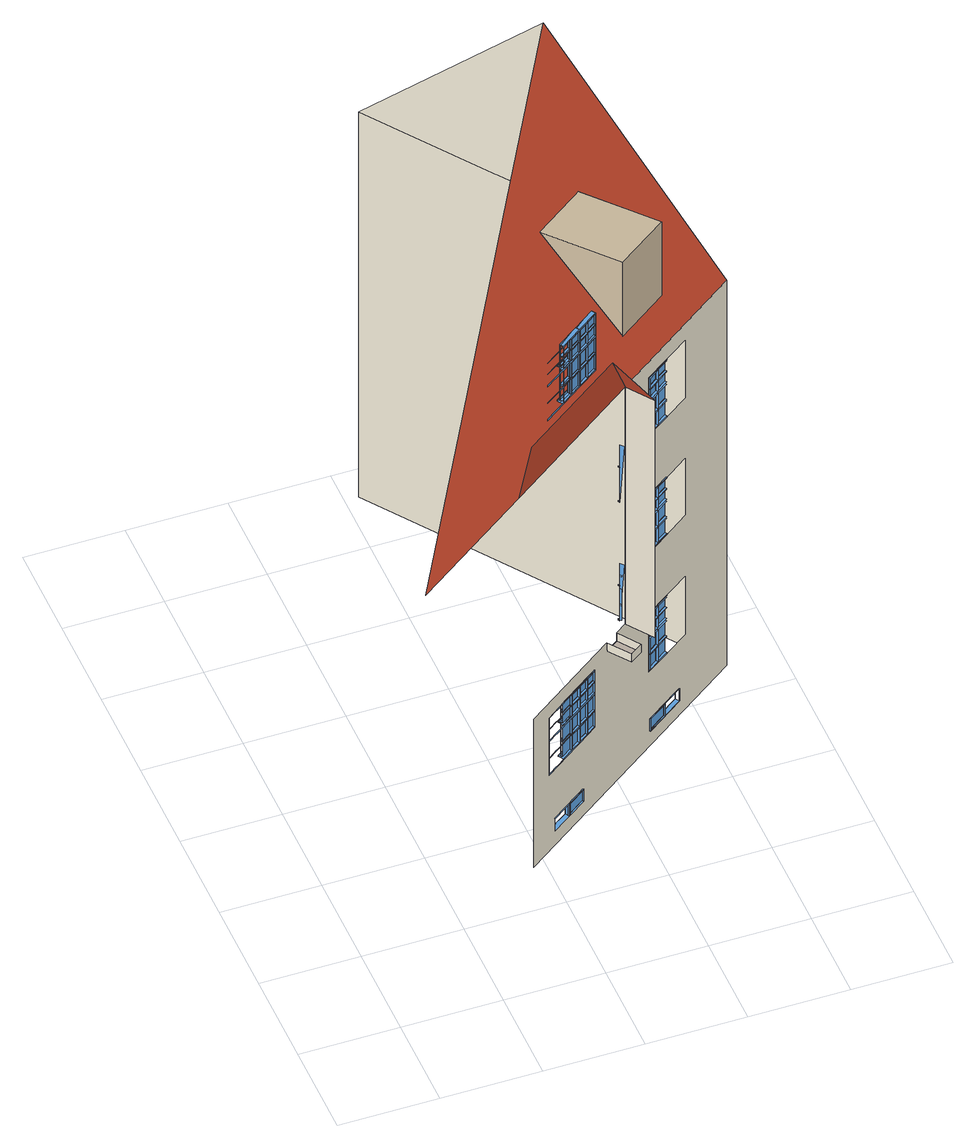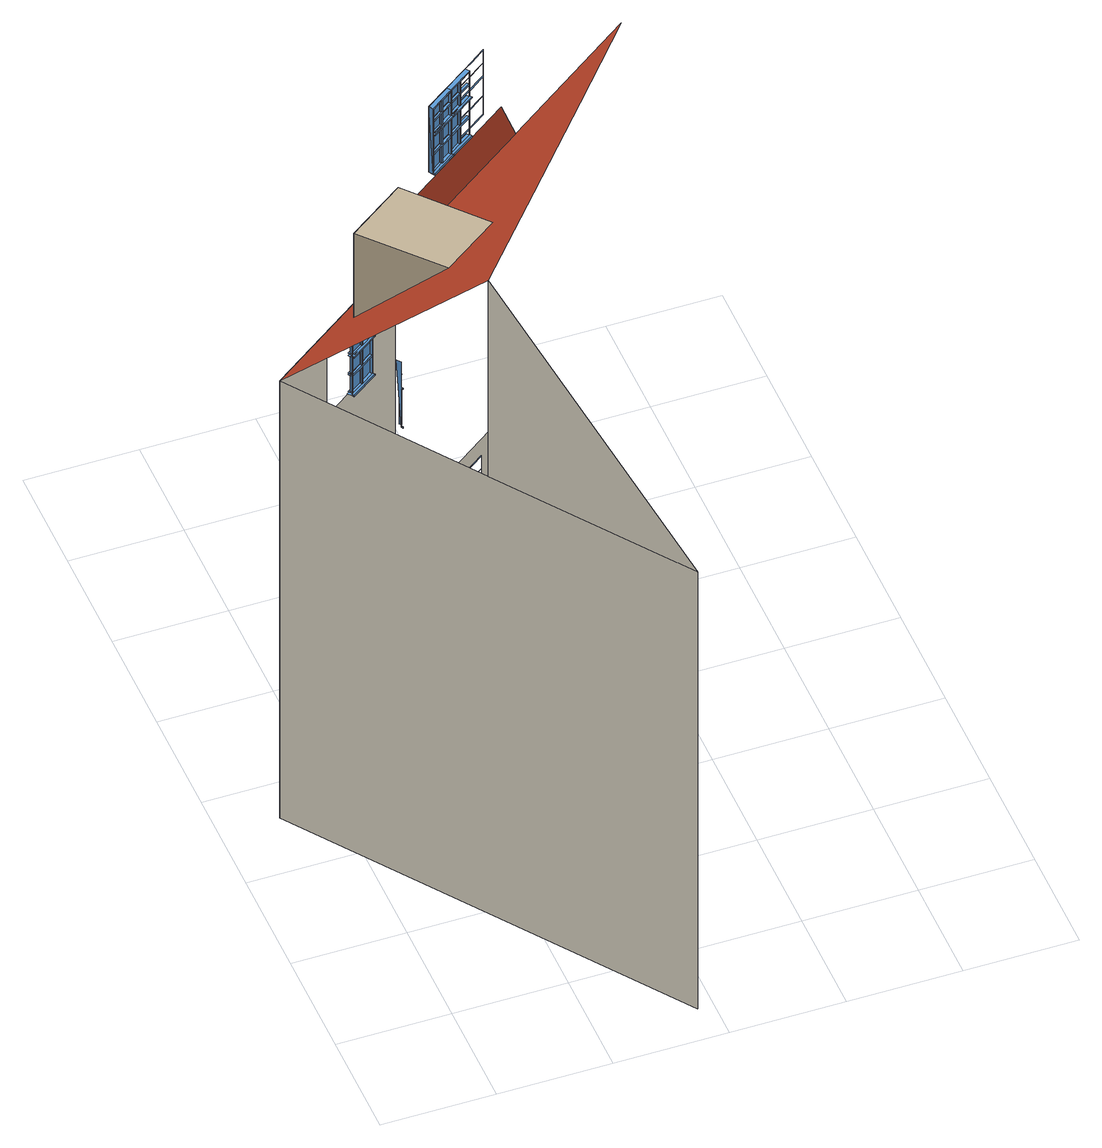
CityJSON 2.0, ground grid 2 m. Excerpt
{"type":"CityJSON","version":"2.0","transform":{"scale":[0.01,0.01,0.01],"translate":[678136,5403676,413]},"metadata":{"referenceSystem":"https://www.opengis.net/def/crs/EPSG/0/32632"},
"CityObjects":{
"building1":{"type":"Building","attributes":{"measuredHeight":14.04},"children":["building1-1"],"geometry":[{"type":"MultiSurface","lod":"3","boundaries":[[[0,1,2,3]],[[4,5,6,7]],[[8,9,10,11]],[[12,13,14,15]],[[16,17,18,19]],[[20,21,22,23]],[[24,25,26,27]],[[28,29,30,31]],[[32,33,34,35]],[[36,37,38,39]],[[40,41,42,43]],[[44,45,46,47]],[[48,49,50,51]],[[52,53,54,55]],[[56,57,58,59]],[[60,61,62,63]],[[58,37,38,57]],[[50,33,34,49]],[[37,50,49,38]],[[54,45,46,53]],[[62,41,42,61]],[[41,54,53,42]],[[64,65,66,67],[68,69,70,71,72,73,74,75]],[[74,69,76,77]],[[78,79,80,81]],[[73,70,69,74]],[[70,73,82,83]],[[84,65,64,85]],[[86,67,66,87]],[[88,89,90,91]],[[92,93,94,95]],[[96,97,98,99]],[[100,101,102,103]],[[104,105,106,107]],[[108,109,110,111]],[[112,113,114,115]],[[103,102,116,117]],[[107,106,118,119]],[[16,120,105,104,121,122,123,19]],[[20,124,101,100,125,126,127,23]],[[115,114,128,129]],[[111,110,130,131]],[[132,133,27,8]],[[134,135,3,4]],[[19,12,136,123]],[[23,28,137,127]],[[15,0,3,135,138,139,136,12]],[[31,24,27,133,140,141,137,28]],[[20,124,142,143,125,126,141,140,144,132,8,11,24,31]],[[16,120,116,117,121,122,139,138,145,134,4,7,0,15]],[[3,2,5,4]],[[19,18,13,12]],[[23,22,29,28]],[[27,26,9,8]],[[32,146,109,108,147,148,149,35]],[[44,150,113,112,151,152,153,47]],[[35,48,154,149]],[[44,150,130,131,151,152,155,156,157,158,60,63,40,55]],[[32,146,159,160,147,148,161,162,163,164,56,59,36,51]],[[47,52,165,153]],[[51,36,39,166,162,161,154,48]],[[164,166,39,56]],[[55,40,43,167,156,155,165,52]],[[158,167,43,60]],[[18,168,123,19]],[[26,169,133,27]],[[170,13,12,136]],[[2,171,135,3]],[[172,5,4,134]],[[173,9,8,132]],[[174,29,28,137]],[[22,175,127,23]],[[39,38,57,56]],[[35,34,49,48]],[[47,46,53,52]],[[43,42,61,60]],[[136,170,168,123]],[[134,172,171,135]],[[137,174,175,127]],[[132,173,169,133]],[[34,176,149,35]],[[38,177,166,39]],[[42,178,167,43]],[[46,179,153,47]],[[180,181,118,119]],[[143,142,182,183]],[[184,49,48,154]],[[185,57,56,164]],[[186,53,52,165]],[[187,61,60,158]],[[2,13,170,171]],[[173,9,26,169]],[[172,5,2,171]],[[26,29,174,169]],[[168,170,13,18]],[[175,174,29,22]],[[188,13,18,189]],[[190,5,2,191]],[[192,29,22,193]],[[194,9,26,195]],[[154,184,176,149]],[[164,185,177,166]],[[158,187,178,167]],[[165,186,179,153]],[[176,184,49,34]],[[179,186,53,46]],[[160,159,196,197]],[[38,49,184,177]],[[185,57,38,177]],[[187,61,42,178]],[[198,199,128,129]],[[42,53,186,178]],[[200,49,34,201]],[[202,57,38,203]],[[204,53,46,205]],[[206,61,42,207]],[[208,168,170,209]],[[210,171,172,211]],[[212,169,173,213]],[[214,175,174,215]],[[180,216,217,183,182,218,219,220,181],[221,222,208,209],[223,224,210,211],[225,226,190,191],[189,227,228,188],[229,230,231,232],[233,234,235,236],[237,238,239,240],[241,242,243,244],[245,246,247,248],[249,250,251,252],[253,254,255,256],[257,258,259,260],[194,195,261,262],[263,264,192,193],[214,215,265,266],[267,268,212,213],[269,270,271,272],[273,274,275,276],[277,278,279,280],[281,282,283,284],[285,286,287,288],[289,290,291,292],[293,294,295,296],[297,298,299,300]],[[301,302,303,304]],[[305,176,184,306]],[[307,177,185,308]],[[309,179,186,310]],[[311,178,187,312]],[[198,313,314,197,196,315,316,317,199],[318,319,309,310],[320,321,311,312],[322,323,206,207],[205,324,325,204],[326,327,328,329],[330,331,332,333],[334,335,336,337],[338,339,340,341],[342,343,344,345],[346,347,348,349],[350,351,352,353],[354,355,356,357],[202,203,358,359],[360,361,200,201],[305,306,362,363],[364,365,307,308],[366,367,368,369],[370,371,372,373],[374,375,376,377],[378,379,380,381],[382,383,384,385],[386,387,388,389],[390,391,392,393],[394,395,396,397]],[[145,398,172,134]],[[139,399,170,136]],[[141,400,174,137]],[[144,401,173,132]],[[135,171,402,138]],[[133,169,403,140]],[[123,168,404,122]],[[127,175,405,126]],[[161,406,184,154]],[[149,176,407,148]],[[163,408,185,164]],[[166,177,409,162]],[[167,178,410,156]],[[157,411,187,158]],[[153,179,412,152]],[[155,413,186,165]],[[402,398,172,171]],[[399,402,171,170]],[[400,403,169,174]],[[404,399,170,168]],[[405,400,174,175]],[[403,401,173,169]],[[407,406,184,176]],[[409,408,185,177]],[[412,413,186,179]],[[406,409,177,184]],[[410,411,187,178]],[[413,410,178,186]],[[224,402,171,210]],[[266,405,175,214]],[[222,404,168,208]],[[268,403,169,212]],[[211,172,398,223]],[[209,170,399,221]],[[213,173,401,267]],[[215,174,400,265]],[[365,409,177,307]],[[306,184,406,362]],[[363,407,176,305]],[[312,187,411,320]],[[310,186,413,318]],[[319,412,179,309]],[[308,185,408,364]],[[321,410,178,311]],[[414,71,70,83]],[[82,73,72,415]],[[415,414,83,82],[416,417,96,99]],[[418,416,99,98]],[[417,419,97,96]],[[93,420,421,94],[419,97,98,418]],[[97,98,418,419]],[[95,94,421,422]],[[423,420,93,92]],[[131,147,108,111]],[[151,129,115,112]],[[148,407,406,161]],[[406,409,162,161]],[[162,409,408,163]],[[413,410,156,155]],[[156,410,411,157]],[[152,412,413,155]],[[117,125,100,103]],[[121,119,107,104]],[[399,402,138,139]],[[138,402,398,145]],[[122,404,399,139]],[[140,403,401,144]],[[126,405,400,141]],[[400,403,140,141]],[[364,408,409,365]],[[362,406,407,363]],[[318,413,412,319]],[[320,411,410,321]],[[147,160,197,424,131]],[[265,400,405,266]],[[221,399,404,222]],[[223,398,402,224]],[[267,401,403,268]],[[125,143,183,425,117]],[[426,427,428,429]],[[430,431,426,429]],[[432,433,434,435]],[[436,437,438,439]],[[434,437,436,435]],[[428,427,440,441]],[[442,443,444,445]],[[444,446,447,445]],[[448,449,450,451]],[[447,446,452,453]],[[454,455,448,451]],[[450,449,456,457]],[[367,440,427,368]],[[396,434,433,397]],[[390,438,437,391]],[[370,426,431,371]],[[270,452,446,271]],[[299,448,455,300]],[[293,456,449,294]],[[273,444,443,274]],[[415,72,71,414]],[[419,417,416,418]],[[458,459,427,428]],[[429,426,460,461]],[[462,463,433,432]],[[441,440,464,465]],[[435,434,466,467]],[[468,469,437,436]],[[439,438,470,471]],[[472,473,431,430]],[[431,426,460,473]],[[427,440,464,459]],[[437,438,470,469]],[[433,434,466,463]],[[426,427,459,460]],[[434,437,469,466]],[[474,475,455,454]],[[451,448,476,477]],[[445,444,478,479]],[[453,452,480,481]],[[482,483,446,447]],[[484,485,449,450]],[[457,456,486,487]],[[488,489,443,442]],[[422,421,420,423]],[[368,427,459,369]],[[371,431,473,372]],[[395,466,434,396]],[[373,460,426,370]],[[397,433,463,394]],[[391,437,469,392]],[[393,470,438,390]],[[366,464,440,367]],[[67,86,85,64]],[[444,446,483,478]],[[448,449,485,476]],[[446,452,480,483]],[[443,444,478,489]],[[455,448,476,475]],[[449,456,486,485]],[[490,491,492,493,494,301,302]],[[274,443,489,275]],[[271,446,483,272]],[[294,449,485,295]],[[300,455,475,297]],[[269,480,452,270]],[[276,478,444,273]],[[298,476,448,299]],[[296,486,456,293]],[[495,108,111,496]],[[497,112,115,498]],[[496,111,131,499]],[[498,115,129,500]],[[441,151,112,497,501,502,503,465]],[[439,147,108,495,504,505,506,471]],[[465,458,507,503]],[[471,468,508,506]],[[439,147,160,509,504,505,510,511,512,513,462,432,435,436]],[[441,151,131,499,501,502,514,515,516,517,472,430,429,428]],[[428,429,461,518,515,514,507,458]],[[517,518,461,472]],[[436,435,467,519,511,510,508,468]],[[513,519,467,462]],[[467,466,463,462]],[[471,470,469,468]],[[465,464,459,458]],[[461,460,473,472]],[[520,100,103,521]],[[522,104,107,523]],[[460,524,518,461]],[[464,525,503,465]],[[470,526,506,471]],[[466,527,519,467]],[[528,459,458,507]],[[529,463,462,513]],[[530,469,468,508]],[[531,473,472,517]],[[521,103,117,532]],[[523,107,119,533]],[[453,121,104,522,534,535,536,481]],[[457,125,100,520,537,538,539,487]],[[517,531,524,518]],[[508,530,526,506]],[[513,529,527,519]],[[507,528,525,503]],[[313,198,129,500]],[[509,160,197,314]],[[531,473,460,524]],[[525,528,459,464]],[[526,530,469,470]],[[466,469,530,527]],[[529,463,466,527]],[[460,459,528,524]],[[372,473,460,373]],[[369,459,464,366]],[[394,463,466,395]],[[392,469,470,393]],[[457,125,143,540,537,538,541,542,543,544,474,454,451,450]],[[453,121,117,532,534,535,545,546,547,548,488,442,445,447]],[[447,445,479,549,546,545,550,482]],[[450,451,477,551,542,541,552,484]],[[481,482,550,536]],[[548,549,479,488]],[[487,484,552,539]],[[544,551,477,474]],[[479,478,489,488]],[[481,480,483,482]],[[487,486,485,484]],[[477,476,475,474]],[[553,489,488,548]],[[478,554,549,479]],[[480,555,536,481]],[[556,483,482,550]],[[557,475,474,544]],[[476,558,551,477]],[[486,559,539,487]],[[560,485,484,552]],[[380,525,528,381]],[[376,524,531,377]],[[384,527,529,385]],[[386,526,530,387]],[[550,556,555,536]],[[548,553,554,549]],[[552,560,559,539]],[[544,557,558,551]],[[478,483,556,554]],[[216,180,119,533]],[[553,489,478,554]],[[540,143,183,217]],[[557,475,476,558]],[[476,485,560,558]],[[555,556,483,480]],[[559,560,485,486]],[[272,483,480,269]],[[275,489,478,276]],[[295,485,486,296]],[[297,475,476,298]],[[279,554,553,280]],[[283,555,556,284]],[[287,558,557,288]],[[289,559,560,290]],[[518,524,561,515]],[[506,526,562,505]],[[519,527,563,511]],[[503,525,564,502]],[[516,565,531,517]],[[514,566,528,507]],[[510,567,530,508]],[[512,568,529,513]],[[561,565,531,524]],[[567,563,527,530]],[[564,566,528,525]],[[563,568,529,527]],[[562,567,530,526]],[[566,561,524,528]],[[377,531,565,374]],[[381,528,566,378]],[[387,530,567,388]],[[385,529,568,382]],[[379,564,525,380]],[[375,561,524,376]],[[383,563,527,384]],[[389,562,526,386]],[[551,558,569,542]],[[541,570,560,552]],[[545,571,556,550]],[[543,572,557,544]],[[547,573,553,548]],[[539,559,574,538]],[[549,554,575,546]],[[536,555,576,535]],[[571,575,554,556]],[[570,569,558,560]],[[576,571,556,555]],[[575,573,553,554]],[[574,570,560,559]],[[569,572,557,558]],[[282,576,555,283]],[[286,569,558,287]],[[292,574,559,289]],[[278,575,554,279]],[[280,553,573,277]],[[284,556,571,281]],[[290,560,570,291]],[[288,557,572,285]],[[500,501,497,498]],[[499,504,495,496]],[[511,563,568,512]],[[505,562,567,510]],[[515,561,565,516]],[[502,564,566,514]],[[567,563,511,510]],[[566,561,515,514]],[[314,500,498,497,501,499,496,495,504,509]],[[374,565,561,375]],[[382,568,563,383]],[[378,566,564,379]],[[388,567,562,389]],[[314,313,500]],[[533,534,522,523]],[[532,537,520,521]],[[571,575,546,545]],[[546,575,573,547]],[[535,576,571,545]],[[542,569,572,543]],[[570,569,542,541]],[[538,574,570,541]],[[217,533,523,522,534,532,521,520,537,540]],[[291,570,574,292]],[[277,573,575,278]],[[285,572,569,286]],[[281,571,576,282]],[[217,216,533]],[[577,578,579,580]],[[581,582,583,584]],[[585,586,587,588]],[[589,590,591,592]],[[593,594,595,596]],[[597,598,599,600]],[[601,598,597,602]],[[603,604,601,602]],[[605,577,580,579,578,581,584,583,582,606]],[[607,585,588,587,586,589,592,591,590,608]],[[609,610,611,612]],[[613,614,490,302,615,616,617,610,609,618,619],[620,621,622,623],[624,625,626,627],[628,629,630,631],[86,87,84,85],[314,313,317,315],[632,633,634,635]],[[610,617,636,611]],[[637,612,611,636]],[[617,616,637,636]],[[302,303,638]],[[615,302,638,639]],[[640,641,642,643,644,645,624]],[[645,644,646,647,648,649,627]],[[650,651,652,653,654,655,623]],[[655,654,656,657,658,659,622]],[[660,661,662,663,664,665,666]],[[665,664,667,668,669,670,671]],[[672,673,674,675]],[[676,677,678,679]],[[678,673,672,679]],[[680,681,682,683]],[[684,685,686,687]],[[686,681,680,687]],[[688,689,690,691]],[[692,693,694,695]],[[694,689,688,695]],[[696,697,698,699]],[[700,701,702,703]],[[702,697,696,703]],[[704,705,706,707]],[[708,709,710,711]],[[710,705,704,711]],[[712,713,714,715]],[[716,717,718,719]],[[718,713,712,719]],[[720,678,677,721]],[[722,674,673,723]],[[724,686,685,725]],[[726,682,681,727]],[[728,694,693,729]],[[730,690,689,731]],[[732,702,701,733]],[[734,698,697,735]],[[736,710,709,737]],[[738,706,705,739]],[[740,718,717,629]],[[741,714,713,742]],[[743,635,634,744]],[[745,746,747,748,749,750]],[[749,750,751,752]],[[753,754,755,756]],[[757,758,677,676]],[[679,678,759,760]],[[761,762,673,672]],[[763,764,685,684]],[[675,674,765,766]],[[687,686,767,768]],[[683,682,769,770]],[[771,772,681,680]],[[773,774,693,692]],[[695,694,775,776]],[[777,778,689,688]],[[779,780,701,700]],[[691,690,781,782]],[[703,702,783,784]],[[699,698,785,786]],[[787,788,697,696]],[[789,790,709,708]],[[711,710,791,792]],[[793,794,705,704]],[[795,796,717,716]],[[707,706,797,798]],[[719,718,799,800]],[[715,714,801,802]],[[803,804,713,712]],[[686,681,772,767]],[[678,673,762,759]],[[677,678,759,758]],[[673,674,765,762]],[[681,682,769,772]],[[685,686,767,764]],[[702,697,788,783]],[[694,689,778,775]],[[693,694,775,774]],[[689,690,781,778]],[[697,698,785,788]],[[701,702,783,780]],[[718,713,804,799]],[[710,705,794,791]],[[709,710,791,790]],[[705,706,797,794]],[[713,714,801,804]],[[717,718,799,796]],[[805,765,674,722]],[[721,677,758,806]],[[723,673,762,807]],[[808,759,678,720]],[[809,767,686,724]],[[725,685,764,810]],[[811,769,682,726]],[[727,681,772,812]],[[813,781,690,730]],[[729,693,774,814]],[[731,689,778,815]],[[816,775,694,728]],[[817,783,702,732]],[[733,701,780,818]],[[819,785,698,734]],[[735,697,788,820]],[[821,797,706,738]],[[737,709,790,822]],[[739,705,794,823]],[[824,791,710,736]],[[825,799,718,740]],[[629,717,796,826]],[[827,801,714,741]],[[742,713,804,828]],[[829,830,647,648]],[[831,832,642,643]],[[833,834,657,658]],[[835,836,652,653]],[[837,838,668,669]],[[839,840,662,663]],[[841,829,648,649]],[[842,831,643,644]],[[843,833,658,659]],[[844,835,653,654]],[[845,837,669,670]],[[846,839,663,664]],[[830,847,848,849,766,675,646,647]],[[832,850,851,852,770,683,641,642]],[[834,853,854,855,782,691,656,657]],[[836,856,857,858,786,699,651,652]],[[838,859,860,861,798,707,667,668]],[[840,862,863,864,802,715,661,662]],[[748,747,865,866]],[[867,868,746,745]],[[766,765,762,761]],[[760,759,758,757]],[[770,769,772,771]],[[768,767,764,763]],[[782,781,778,777]],[[776,775,774,773]],[[786,785,788,787]],[[784,783,780,779]],[[798,797,794,793]],[[792,791,790,789]],[[802,801,804,803]],[[800,799,796,795]],[[745,750,869,870,749,748,866,867]],[[646,644,842,847,848,871,872,873,874,757,676,679,672,675]],[[875,850,851,876,877,878,879,763,684,687,680,683,641,640]],[[656,654,844,853,854,880,881,882,883,773,692,695,688,691]],[[884,856,857,885,886,887,888,779,700,703,696,699,651,650]],[[667,664,846,859,860,889,890,891,892,789,708,711,704,707]],[[893,862,863,894,895,896,897,795,716,719,712,715,661,660]],[[672,679,760,898,872,871,899,761]],[[680,687,768,900,877,876,901,771]],[[688,695,776,902,881,880,903,777]],[[696,703,784,904,886,885,905,787]],[[704,711,792,906,890,889,907,793]],[[712,719,800,908,895,894,909,803]],[[874,898,760,757]],[[879,900,768,763]],[[883,902,776,773]],[[888,904,784,779]],[[892,906,792,789]],[[897,908,800,795]],[[766,761,899,849]],[[770,771,901,852]],[[782,777,903,855]],[[786,787,905,858]],[[798,793,907,861]],[[802,803,909,864]],[[869,910,751,750]],[[870,749,752,911]],[[912,758,757,874]],[[913,762,761,899]],[[914,764,763,879]],[[915,772,771,901]],[[916,774,773,883]],[[917,778,777,903]],[[918,780,779,888]],[[919,788,787,905]],[[920,790,789,892]],[[921,794,793,907]],[[922,796,795,897]],[[923,804,803,909]],[[759,924,898,760]],[[765,925,849,766]],[[769,926,852,770]],[[767,927,900,768]],[[775,928,902,776]],[[781,929,855,782]],[[785,930,858,786]],[[783,931,904,784]],[[791,932,906,792]],[[797,933,861,798]],[[801,934,864,802]],[[799,935,908,800]],[[806,758,759,808]],[[807,762,765,805]],[[810,764,767,809]],[[812,772,769,811]],[[814,774,775,816]],[[815,778,781,813]],[[818,780,783,817]],[[820,788,785,819]],[[822,790,791,824]],[[823,794,797,821]],[[826,796,799,825]],[[828,804,801,827]],[[649,841,936,627]],[[875,640,624,937]],[[659,843,938,622]],[[884,650,623,939]],[[670,845,940,671]],[[893,660,666,941]],[[759,762,913,924]],[[912,758,759,924]],[[925,913,762,765]],[[926,915,772,769]],[[767,772,915,927]],[[914,764,767,927]],[[775,778,917,928]],[[916,774,775,928]],[[929,917,778,781]],[[930,919,788,785]],[[783,788,919,931]],[[918,780,783,931]],[[791,794,921,932]],[[920,790,791,932]],[[933,921,794,797]],[[934,923,804,801]],[[799,804,923,935]],[[922,796,799,935]],[[910,911,752,751]],[[899,913,925,849]],[[874,912,924,898]],[[879,914,927,900]],[[901,915,926,852]],[[903,917,929,855]],[[883,916,928,902]],[[888,918,931,904]],[[905,919,930,858]],[[907,921,933,861]],[[892,920,932,906]],[[897,922,935,908]],[[909,923,934,864]],[[755,754,942,943],[911,752,751,910]],[[756,755,943,944]],[[945,942,754,753]],[[946,924,912,947]],[[948,925,913,949]],[[950,927,914,951]],[[952,926,915,953]],[[954,928,916,955]],[[956,929,917,957]],[[958,931,918,959]],[[960,930,919,961]],[[962,932,920,963]],[[964,933,921,965]],[[966,935,922,967]],[[968,934,923,969]],[[900,927,970,877]],[[849,925,971,848]],[[898,924,972,872]],[[873,973,912,874]],[[871,974,913,899]],[[876,975,915,901]],[[852,926,976,851]],[[878,977,914,879]],[[904,931,978,886]],[[855,929,979,854]],[[902,928,980,881]],[[882,981,916,883]],[[880,982,917,903]],[[885,983,919,905]],[[858,930,984,857]],[[887,985,918,888]],[[908,935,986,895]],[[861,933,987,860]],[[906,932,988,890]],[[891,989,920,892]],[[889,990,921,907]],[[894,991,923,909]],[[864,934,992,863]],[[896,993,922,897]],[[974,972,924,913]],[[972,973,912,924]],[[971,974,913,925]],[[975,970,927,915]],[[970,977,914,927]],[[976,975,915,926]],[[982,980,928,917]],[[980,981,916,928]],[[979,982,917,929]],[[983,978,931,919]],[[978,985,918,931]],[[984,983,919,930]],[[990,988,932,921]],[[988,989,920,932]],[[987,990,921,933]],[[991,986,935,923]],[[986,993,922,935]],[[992,991,923,934]],[[951,914,977,994]],[[947,912,973,995]],[[996,971,925,948]],[[949,913,974,997]],[[998,972,924,946]],[[953,915,975,999]],[[1000,976,926,952]],[[1001,970,927,950]],[[959,918,985,1002]],[[955,916,981,1003]],[[1004,979,929,956]],[[957,917,982,1005]],[[1006,980,928,954]],[[961,919,983,1007]],[[1008,984,930,960]],[[1009,978,931,958]],[[967,922,993,1010]],[[963,920,989,1011]],[[1012,987,933,964]],[[965,921,990,1013]],[[1014,988,932,962]],[[969,923,991,1015]],[[1016,992,934,968]],[[1017,986,935,966]],[[1018,743,744,1019],[746,868,1020,1021,1022,1023,865,747]],[[865,868,867,866]],[[870,911,910,869]],[[1023,1020,868,865]],[[1020,1023,1024,1025]],[[633,1019,744,634]],[[635,743,1018,632]],[[944,943,942,945]],[[632,635,634,633],[1026,1027,1028,945,753,756,944,1029]],[[1030,1031,1032,1033]],[[841,847,830,829]],[[842,850,832,831]],[[843,853,834,833]],[[844,856,836,835]],[[845,859,838,837]],[[846,862,840,839]],[[1034,491,1035]],[[1036,1034,1035,490,614]]],"semantics":{"surfaces":[{"type":"Window","@cityeditor:layer":"Unclassified.LoD3","frameMaterialClass":"Wood","frameMaterialName":"PaintedWood","paneMaterialClass":"Glass","frameMaterialUncertainty":0.3},{"type":"RoofSurface"},{"type":"RoofSurface","klumMaterialClass":"Ceramic","klumMaterialIndex":"D201","materialUncertainty":0.3},{"type":"WallSurface","klumMaterialClass":"Plaster","klumMaterialIndex":"I202","materialUncertainty":0.3},{"type":"OuterCeilingSurface","klumMaterialClass":"Plaster","klumMaterialIndex":"I202","materialUncertainty":0.3}],"values":[0,0,0,0,0,0,0,0,0,0,0,0,0,0,0,0,0,0,0,0,0,0,0,0,0,0,0,0,0,0,0,0,0,0,0,0,0,0,0,0,0,0,0,0,0,0,0,0,0,0,0,0,0,0,0,0,0,0,0,0,0,0,0,0,0,0,0,0,0,0,0,0,0,0,0,0,0,0,0,0,0,0,0,0,0,0,0,0,0,0,0,0,0,0,0,0,0,0,0,0,0,0,0,0,0,0,0,0,0,0,0,0,0,0,0,0,0,0,0,0,0,1,0,0,0,0,0,0,0,0,0,0,0,0,0,0,0,0,0,0,0,0,0,0,0,0,0,0,0,0,0,0,0,0,0,0,0,0,0,0,0,0,0,0,0,0,0,0,0,0,0,0,0,0,0,0,0,0,0,0,0,0,0,0,0,0,0,0,0,0,0,0,0,0,0,0,0,0,0,0,0,0,0,0,0,0,0,0,0,0,0,0,0,0,0,0,0,0,0,0,0,0,0,0,0,0,0,0,0,0,0,0,0,0,0,0,0,0,0,0,0,0,0,0,0,0,0,0,0,0,0,0,0,0,0,0,0,0,0,0,0,0,0,0,0,0,2,0,0,0,0,0,0,0,0,0,0,0,0,0,0,0,0,0,0,0,0,0,0,0,0,0,0,0,0,0,0,0,0,0,0,0,0,0,0,0,0,0,0,0,0,0,0,0,0,0,0,0,0,0,0,0,0,0,0,0,0,0,0,0,0,0,0,0,0,0,0,0,0,0,0,0,0,0,0,0,0,0,0,0,0,0,0,0,0,0,0,0,0,0,0,0,0,0,0,0,0,0,0,0,0,0,0,0,0,0,0,0,0,0,0,0,0,0,0,0,0,0,0,0,0,0,0,0,0,0,0,0,0,0,0,0,0,0,0,0,0,0,0,0,0,0,0,0,0,0,0,0,0,0,0,0,0,0,0,0,0,0,0,0,0,0,0,0,0,0,0,0,0,0,0,0,0,0,0,0,0,0,0,3,3,4,3,3,2,3,0,0,0,0,0,0,0,0,0,0,0,0,0,0,0,0,0,0,0,0,0,0,0,0,0,0,0,0,0,0,0,0,0,0,0,0,0,0,0,0,0,0,0,0,0,0,0,0,0,0,0,0,0,0,0,0,0,0,0,0,0,0,0,0,0,0,0,0,0,0,0,0,0,0,0,0,0,0,0,0,0,0,0,0,0,0,0,0,0,0,0,0,0,0,0,0,0,0,0,0,0,0,0,0,0,0,0,0,0,0,0,0,0,0,0,0,0,0,0,0,0,0,0,0,0,0,0,0,0,0,0,0,0,0,0,0,0,0,0,0,0,0,0,0,0,0,0,0,0,0,0,0,0,0,0,0,0,0,0,0,0,0,0,0,0,0,0,0,0,0,0,0,0,0,0,0,0,0,0,0,0,0,0,0,0,0,0,0,0,0,0,0,0,0,0,0,0,0,0,0,0,0,0,0,0,0,0,0,0,0,0,0,0,0,0,0,0,0,0,0,0,0,0,0,0,0,0,0,0,0,0,0,0,0,0,0,0,0,0,0,0,0,0,0,0,0,0,0,0,0,0,0,0,0,0,0,0,0,0,0,0,0,0,0,0,0,0,0,0,0,0,0,0,0,0,0,0,0,0,0,0,0,0,0,0,0,0,0,0,0,0,0,0,0,0,0,0,0,0,0,0,0,0,0,0,0,0,0,0,0,0,0,0,0,0,0,0,0,0,0,0,0,0,0,0,0,0,0,0,0,0,0,0,0,0,3,3]}}]},
"building1-1":{"type":"BuildingInstallation","attributes":{"@cityeditor:layer":"Unclassified.LoD3","relationToConstruction":"outside"},"parents":["building1"],"geometry":[{"type":"MultiSurface","lod":"3","boundaries":[[[1037,1038,1039,1040]],[[1041,1038,1037,1042]],[[1040,1042,1037]],[[1041,1039,1038]],[[1039,1041,1042,1040]]]}]}
},
"vertices":[
[453,372,1208],[456,368,1208],[476,382,1208],[473,386,1208],[473,386,1246],[476,382,1246],[456,368,1246],[453,372,1246],[473,386,1305],[476,382,1305],[456,368,1305],[453,372,1305],[473,386,1204],[476,382,1204],[456,368,1204],[453,372,1204],[453,372,1167],[456,368,1167],[476,382,1167],[473,386,1167],[453,372,1252],[456,368,1252],[476,382,1252],[473,386,1252],[453,372,1280],[456,368,1280],[476,382,1280],[473,386,1280],[473,386,1277],[476,382,1277],[456,368,1277],[453,372,1277],[455,373,356],[457,369,356],[476,383,356],[474,386,356],[455,373,384],[457,369,384],[476,383,384],[474,386,384],[455,373,312],[457,369,312],[476,383,312],[474,386,312],[455,373,271],[457,369,271],[476,383,271],[474,386,271],[474,386,381],[476,383,381],[457,369,381],[455,373,381],[474,386,308],[476,383,308],[457,369,308],[455,373,308],[474,386,409],[476,383,409],[457,369,409],[455,373,409],[474,386,350],[476,383,350],[457,369,350],[455,373,350],[506,411,142],[428,355,142],[428,355,111],[506,411,111],[430,356,141],[467,383,141],[468,383,141],[504,410,141],[504,410,112],[468,383,112],[467,383,112],[430,356,112],[468,381,141],[468,381,112],[467,380,113],[470,376,113],[470,376,139],[467,380,139],[469,381,112],[469,381,141],[434,347,142],[511,402,142],[511,402,111],[434,347,111],[472,374,141],[471,376,141],[471,376,112],[472,374,112],[474,375,112],[472,377,112],[472,377,141],[474,375,141],[470,382,113],[473,378,113],[473,378,139],[470,382,139],[492,405,1252],[449,375,1252],[449,375,1250],[492,405,1250],[492,405,1166],[449,375,1166],[449,375,1163],[492,405,1163],[492,405,355],[451,376,355],[451,376,353],[492,405,353],[492,405,270],[451,376,270],[451,376,267],[492,405,267],[452,371,1250],[495,402,1250],[452,371,1163],[495,402,1163],[452,371,1167],[495,402,1167],[494,401,1167],[474,387,1167],[452,371,1252],[495,402,1252],[494,401,1252],[474,387,1252],[454,372,267],[495,401,267],[454,372,353],[495,401,353],[474,387,1305],[474,387,1280],[474,387,1246],[474,387,1208],[474,387,1204],[474,387,1277],[494,401,1208],[494,401,1204],[494,401,1280],[494,401,1277],[452,371,1308],[495,402,1308],[494,401,1305],[494,401,1246],[454,372,356],[495,401,356],[494,401,356],[475,387,356],[454,372,271],[495,401,271],[494,401,271],[475,387,271],[475,387,381],[494,401,308],[494,401,312],[494,401,350],[475,387,350],[454,372,411],[495,401,411],[494,401,381],[494,401,384],[494,401,409],[475,387,409],[475,387,308],[475,387,384],[475,387,312],[477,383,1167],[477,383,1280],[477,383,1204],[477,383,1208],[477,383,1246],[477,383,1305],[477,383,1277],[477,383,1252],[477,383,356],[477,383,384],[477,383,312],[477,383,271],[500,395,1163],[457,364,1163],[457,364,1308],[500,395,1308],[477,383,381],[477,383,409],[477,383,308],[477,383,350],[478,379,1204],[478,379,1167],[478,379,1246],[478,379,1208],[478,379,1277],[478,379,1252],[478,379,1305],[478,379,1280],[459,365,411],[500,394,411],[500,394,267],[459,365,267],[479,379,381],[479,379,356],[479,379,409],[479,379,384],[479,379,308],[479,379,271],[479,379,350],[479,379,312],[479,379,1167],[479,379,1204],[479,379,1208],[479,379,1246],[479,379,1280],[479,379,1305],[479,379,1252],[479,379,1277],[543,425,1163],[543,425,1308],[414,333,1308],[414,333,1250],[414,333,1163],[499,394,1204],[499,394,1167],[499,394,1246],[499,394,1208],[458,364,1208],[458,364,1246],[458,364,1167],[458,364,1204],[435,348,1167],[415,334,1167],[415,334,1204],[435,348,1204],[415,334,1208],[415,334,1246],[435,348,1246],[435,348,1208],[456,363,1246],[456,363,1208],[436,349,1208],[436,349,1246],[456,363,1204],[456,363,1167],[436,349,1167],[436,349,1204],[456,363,1305],[456,363,1280],[436,349,1280],[436,349,1305],[436,349,1252],[436,349,1277],[456,363,1277],[456,363,1252],[415,334,1252],[415,334,1277],[435,348,1277],[435,348,1252],[435,348,1305],[435,348,1280],[415,334,1280],[415,334,1305],[458,364,1280],[458,364,1305],[458,364,1252],[458,364,1277],[499,394,1277],[499,394,1252],[499,394,1305],[499,394,1280],[521,409,1167],[501,395,1167],[501,395,1204],[521,409,1204],[501,395,1208],[501,395,1246],[521,409,1246],[521,409,1208],[542,425,1246],[542,425,1208],[522,410,1208],[522,410,1246],[542,425,1204],[542,425,1167],[522,410,1167],[522,410,1204],[542,425,1305],[542,425,1280],[522,410,1280],[522,410,1305],[522,410,1252],[522,410,1277],[542,425,1277],[542,425,1252],[501,395,1252],[501,395,1277],[521,409,1277],[521,409,1252],[521,409,1305],[521,409,1280],[501,395,1280],[501,395,1305],[337,277,1045],[622,481,1045],[588,457,1138],[371,302,1138],[480,380,356],[480,380,381],[480,380,384],[480,380,409],[480,380,271],[480,380,308],[480,380,312],[480,380,350],[541,424,267],[541,424,411],[418,335,411],[418,335,353],[418,335,267],[499,393,308],[499,393,271],[499,393,350],[499,393,312],[460,366,312],[460,366,350],[460,366,271],[460,366,308],[438,350,271],[419,336,271],[419,336,308],[438,350,308],[419,336,312],[419,336,350],[438,350,350],[438,350,312],[458,364,350],[458,364,312],[439,350,312],[439,350,350],[458,364,308],[458,364,271],[439,350,271],[439,350,308],[458,364,409],[458,364,384],[439,350,384],[439,350,409],[439,350,356],[439,350,381],[458,364,381],[458,364,356],[419,336,356],[419,336,381],[438,350,381],[438,350,356],[438,350,409],[438,350,384],[419,336,384],[419,336,409],[460,366,384],[460,366,409],[460,366,356],[460,366,381],[499,393,381],[499,393,356],[499,393,409],[499,393,384],[520,408,271],[501,395,271],[501,395,308],[520,408,308],[501,395,312],[501,395,350],[520,408,350],[520,408,312],[540,423,350],[540,423,312],[521,409,312],[521,409,350],[540,423,308],[540,423,271],[521,409,271],[521,409,308],[540,423,409],[540,423,384],[521,409,384],[521,409,409],[521,409,356],[521,409,381],[540,423,381],[540,423,356],[501,395,356],[501,395,381],[520,408,381],[520,408,356],[520,408,409],[520,408,384],[501,395,384],[501,395,409],[497,397,1246],[497,397,1204],[497,397,1277],[497,397,1305],[497,397,1208],[497,397,1280],[497,397,1167],[497,397,1252],[496,397,381],[496,397,356],[496,397,409],[496,397,384],[496,397,312],[496,397,350],[496,397,271],[496,397,308],[506,408,141],[506,408,112],[505,407,139],[505,407,113],[508,403,139],[508,403,113],[509,404,112],[509,404,141],[510,401,141],[510,401,112],[500,394,353],[500,395,1250],[498,399,312],[498,399,308],[496,402,308],[496,402,312],[496,402,350],[498,399,350],[496,402,409],[498,399,409],[498,399,384],[496,402,384],[496,402,381],[498,399,381],[498,399,356],[496,402,356],[498,399,271],[496,402,271],[496,403,1246],[499,399,1246],[499,399,1208],[496,403,1208],[499,399,1204],[496,403,1204],[499,399,1280],[499,399,1277],[496,403,1277],[496,403,1280],[499,399,1167],[496,403,1167],[496,403,1305],[499,399,1305],[499,399,1252],[496,403,1252],[515,416,308],[517,412,308],[517,412,312],[515,416,312],[515,416,409],[517,412,409],[517,412,271],[515,416,271],[517,412,384],[515,416,384],[515,416,381],[517,412,381],[517,412,356],[515,416,356],[515,416,350],[517,412,350],[516,417,1305],[519,413,1305],[519,413,1280],[516,417,1280],[519,413,1208],[516,417,1208],[519,413,1167],[516,417,1167],[516,417,1204],[519,413,1204],[516,417,1277],[519,413,1277],[519,413,1252],[516,417,1252],[516,417,1246],[519,413,1246],[895,677,1045],[662,1004,1480],[467,697,1333],[265,378,1179],[87,98,1045],[533,435,355],[533,435,353],[533,435,270],[533,435,267],[536,431,353],[536,431,267],[536,431,271],[535,430,271],[516,417,271],[536,431,356],[535,430,356],[516,417,356],[516,417,308],[516,417,381],[536,431,411],[535,430,381],[535,430,384],[535,430,409],[516,417,409],[535,430,308],[535,430,312],[535,430,350],[516,417,350],[516,417,312],[516,417,384],[536,436,1252],[536,436,1250],[536,436,1166],[536,436,1163],[518,413,312],[518,413,271],[518,413,356],[518,413,384],[518,413,308],[518,413,409],[518,413,381],[518,413,350],[538,433,1250],[538,433,1163],[538,433,1167],[537,432,1167],[517,417,1167],[538,433,1252],[537,432,1252],[517,417,1252],[538,433,1308],[537,432,1277],[537,432,1280],[537,432,1305],[517,417,1305],[537,432,1204],[537,432,1208],[537,432,1246],[517,417,1246],[517,417,1208],[517,417,1204],[517,417,1280],[517,417,1277],[520,414,1246],[520,414,1208],[520,414,1167],[520,414,1204],[520,414,1305],[520,414,1280],[520,414,1252],[520,414,1277],[537,426,312],[537,426,356],[537,426,384],[537,426,271],[537,426,350],[537,426,308],[537,426,381],[537,426,409],[540,428,1280],[540,428,1277],[540,428,1204],[540,428,1305],[540,428,1246],[540,428,1252],[540,428,1208],[540,428,1167],[572,378,863],[572,378,867],[570,382,866],[570,382,863],[572,378,950],[572,378,952],[570,382,952],[570,382,950],[572,378,565],[572,378,569],[570,382,568],[570,382,565],[572,378,652],[572,378,654],[570,382,654],[570,382,652],[574,374,679],[574,374,682],[571,377,682],[571,377,679],[571,377,610],[574,374,610],[574,374,648],[571,377,648],[574,374,606],[571,377,606],[571,377,569],[574,374,569],[578,371,1008],[572,378,1008],[578,371,710],[572,378,710],[573,447,448],[573,447,428],[605,403,428],[605,403,448],[377,306,76],[895,677,76],[622,481,448],[599,465,448],[599,465,428],[377,306,448],[377,306,428],[783,597,409],[783,597,264],[686,528,264],[686,528,409],[686,528,1003],[783,597,1003],[783,597,859],[686,528,859],[688,528,564],[688,528,706],[783,597,706],[783,597,564],[768,586,142],[768,586,111],[690,530,111],[690,530,142],[630,421,428],[630,421,448],[659,429,1045],[659,429,448],[681,535,1003],[681,535,948],[678,538,947],[678,538,945],[681,535,945],[686,528,945],[681,535,863],[678,538,862],[678,538,859],[681,535,859],[681,535,409],[681,535,353],[678,538,353],[678,538,351],[681,535,351],[686,528,351],[681,535,268],[678,538,267],[678,538,264],[681,535,264],[681,535,708],[681,535,653],[678,538,652],[678,538,650],[681,535,650],[686,528,650],[686,528,708],[681,535,567],[678,538,567],[678,538,564],[681,535,564],[686,528,564],[682,536,900],[685,532,900],[685,532,863],[682,536,863],[682,536,942],[685,532,942],[685,532,904],[682,536,904],[682,536,973],[685,532,973],[685,532,948],[682,536,948],[682,536,1001],[685,532,1001],[685,532,976],[682,536,976],[682,536,306],[685,532,306],[685,532,268],[682,536,268],[682,536,347],[685,532,347],[685,532,309],[682,536,309],[682,536,379],[685,532,379],[685,532,353],[682,536,353],[682,536,406],[685,532,406],[685,532,381],[682,536,381],[682,536,605],[685,532,605],[685,532,567],[682,536,567],[682,536,647],[685,532,647],[685,532,609],[682,536,609],[682,536,678],[685,532,678],[685,532,653],[682,536,653],[682,536,706],[685,532,706],[685,532,680],[682,536,680],[688,528,904],[688,528,942],[688,528,863],[688,528,900],[688,528,976],[688,528,1001],[688,528,948],[688,528,973],[688,528,309],[688,528,347],[688,528,268],[688,528,306],[688,528,381],[688,528,406],[688,528,353],[688,528,379],[688,528,609],[688,528,647],[688,528,567],[688,528,605],[688,528,680],[688,528,653],[688,528,678],[684,538,142],[684,538,111],[688,538,141],[686,540,141],[686,540,112],[688,538,112],[688,538,113],[688,538,139],[691,534,139],[691,534,113],[691,531,112],[690,533,112],[690,533,141],[691,531,141],[705,552,942],[707,548,942],[707,548,904],[705,552,904],[705,552,900],[707,548,900],[705,552,1001],[707,548,1001],[707,548,863],[705,552,863],[707,548,976],[705,552,976],[707,548,948],[705,552,948],[705,552,973],[707,548,973],[705,552,347],[707,548,347],[707,548,309],[705,552,309],[705,552,306],[707,548,306],[705,552,406],[707,548,406],[707,548,268],[705,552,268],[707,548,381],[705,552,381],[707,548,353],[705,552,353],[705,552,379],[707,548,379],[705,552,647],[707,548,647],[707,548,609],[705,552,609],[705,552,605],[707,548,605],[705,552,706],[707,548,706],[707,548,567],[705,552,567],[707,548,680],[705,552,680],[707,548,653],[705,552,653],[705,552,678],[707,548,678],[710,544,863],[710,544,942],[710,544,900],[710,544,904],[710,544,976],[710,544,1001],[710,544,948],[710,544,973],[710,544,268],[710,544,347],[710,544,306],[710,544,309],[710,544,381],[710,544,406],[710,544,353],[710,544,379],[710,544,567],[710,544,647],[710,544,605],[710,544,609],[710,544,680],[710,544,706],[710,544,653],[710,544,678],[727,573,859],[727,573,862],[727,573,945],[727,573,947],[727,573,264],[727,573,267],[727,573,351],[727,573,353],[727,573,564],[727,573,567],[727,573,650],[727,573,652],[729,569,859],[729,569,945],[729,569,264],[729,569,351],[729,569,564],[729,569,650],[729,569,863],[728,568,863],[706,553,863],[729,569,948],[728,568,948],[706,553,948],[729,569,268],[728,568,268],[706,553,268],[729,569,353],[728,568,353],[706,553,353],[729,569,567],[728,568,567],[706,553,567],[729,569,653],[728,568,653],[706,553,653],[723,566,112],[724,564,112],[724,564,141],[723,566,141],[723,563,139],[723,563,113],[728,568,900],[728,568,904],[728,568,942],[706,553,942],[729,569,1003],[728,568,973],[728,568,976],[728,568,1001],[706,553,1001],[728,568,306],[728,568,309],[728,568,347],[706,553,347],[729,569,409],[728,568,379],[728,568,381],[728,568,406],[706,553,406],[728,568,605],[728,568,609],[728,568,647],[706,553,647],[729,569,708],[728,568,678],[728,568,680],[728,568,706],[706,553,706],[706,553,904],[706,553,900],[706,553,976],[706,553,973],[706,553,309],[706,553,306],[706,553,381],[706,553,379],[706,553,609],[706,553,605],[706,553,680],[706,553,678],[726,559,139],[726,559,113],[708,549,942],[708,549,900],[708,549,1001],[708,549,973],[708,549,347],[708,549,306],[708,549,406],[708,549,379],[708,549,647],[708,549,605],[708,549,706],[708,549,678],[708,549,904],[708,549,863],[708,549,948],[708,549,976],[708,549,309],[708,549,268],[708,549,353],[708,549,381],[708,549,609],[708,549,567],[708,549,653],[708,549,680],[735,562,859],[735,562,1003],[735,562,264],[735,562,409],[735,562,564],[735,562,708],[727,560,112],[727,560,141],[729,558,141],[729,558,112],[711,545,904],[711,545,942],[711,545,863],[711,545,900],[711,545,976],[711,545,1001],[711,545,948],[711,545,973],[711,545,309],[711,545,347],[711,545,268],[711,545,306],[711,545,381],[711,545,406],[711,545,353],[711,545,379],[711,545,609],[711,545,647],[711,545,567],[711,545,605],[711,545,680],[711,545,706],[711,545,653],[711,545,678],[731,565,976],[731,565,863],[731,565,904],[731,565,942],[731,565,900],[731,565,973],[731,565,948],[731,565,1001],[731,565,381],[731,565,268],[731,565,309],[731,565,347],[731,565,306],[731,565,379],[731,565,353],[731,565,406],[731,565,680],[731,565,567],[731,565,609],[731,565,647],[731,565,605],[731,565,678],[731,565,653],[731,565,706],[733,561,1001],[733,561,942],[733,561,863],[733,561,900],[733,561,904],[733,561,973],[733,561,948],[733,561,976],[733,561,406],[733,561,347],[733,561,268],[733,561,306],[733,561,309],[733,561,379],[733,561,353],[733,561,381],[733,561,706],[733,561,647],[733,561,567],[733,561,605],[733,561,609],[733,561,678],[733,561,653],[733,561,680],[762,594,142],[762,594,111],[724,567,141],[761,593,141],[761,593,112],[724,567,112],[726,565,112],[726,565,141],[766,585,141],[766,585,112],[730,559,112],[730,559,141],[727,566,113],[730,562,113],[730,562,139],[727,566,139],[428,1330,1045],[662,1004,1045],[428,1330,76],
[751,632,1282],[646,557,1282],[646,557,1096],[751,632,1096],[533,687,1282],[637,761,1282]
]}
